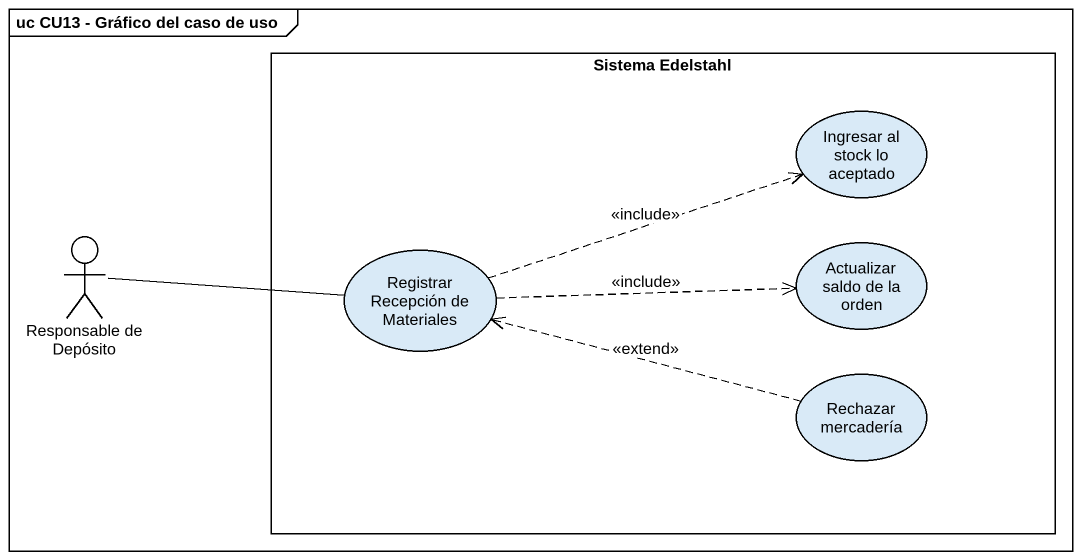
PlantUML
@startuml
mainframe uc CU13 - Gráfico del caso de uso
rectangle "Sistema Edelstahl" as Sistema_Edelstahl {
  usecase "Ingresar al stock lo aceptado" as Ingresar_al_stock_lo
  usecase "Registrar Recepción de Materiales" as Registrar_Recepción_de
  usecase "Actualizar saldo de la orden" as Actualizar_saldo_de_la_orden
  usecase "Rechazar mercadería" as Rechazar_mercadería
}
actor "Responsable de Depósito" as Responsable_de_Depósito
Responsable_de_Depósito -right- Registrar_Recepción_de
Registrar_Recepción_de .right.> Ingresar_al_stock_lo : <<include>>
Registrar_Recepción_de .right.> Actualizar_saldo_de_la_orden : <<include>>
Rechazar_mercadería .left.> Registrar_Recepción_de : <<extend>>
@enduml
